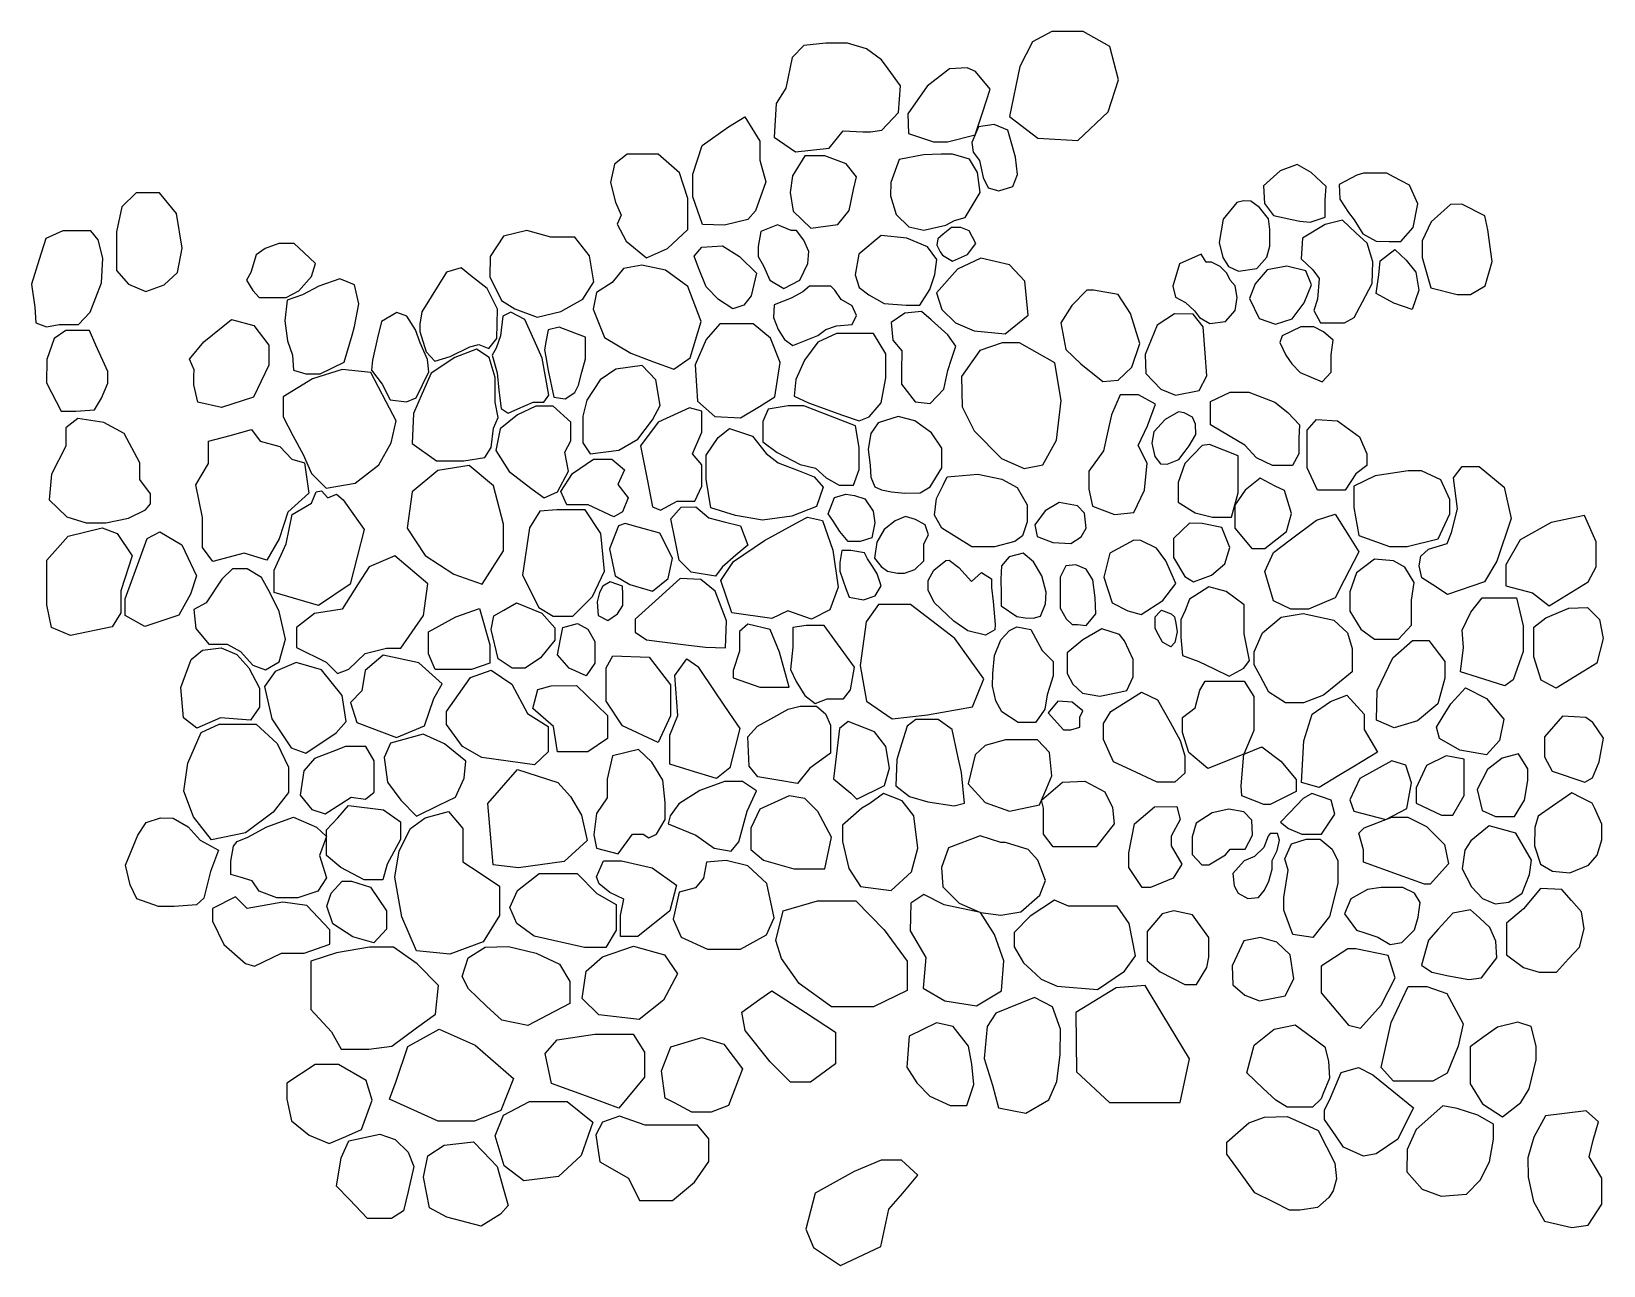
# Model space of a CAD drawing. Header units: millimetres. Extents: x -251401 to 377140, y -30451 to 275830.
# Drawn here: x 3242 to 6588, y -9578 to -6951 of the extents above; entities that cross this region are included whole.
import ezdxf

# ---------------------------------------------------------------- set-up
doc = ezdxf.new("R2010")
doc.units = ezdxf.units.MM

msp = doc.modelspace()

# ---------------------------------------------------------------- linework, layer by layer
at = {"layer": 'Defpoints'}
for points in [[(5345.965, -7025.626), (5323.763, -7132.125), (5383.708, -7178.719), (5469.186, -7183.156), (5533.571, -7122.141), (5555.773, -7054.469), (5536.901, -6983.469), (5480.287, -6951.298), (5413.681, -6951.298), (5372.607, -6973.485)], [(4886.181, -6981.516), (4861.226, -7007.078), (4847.501, -7071.918), (4826.914, -7104.338), (4823.17, -7176.036), (4868.089, -7207.209), (4939.834, -7199.728), (4969.779, -7162.944), (5011.579, -7164.814), (5027.799, -7164.814), (5052.13, -7161.697), (5087.691, -7123.665), (5092.058, -7066.93), (5065.231, -7030.769), (5051.111, -7011.735), (5019.689, -6988.374), (4979.137, -6976.528), (4932.971, -6976.528)], [(5196.102, -7031.172), (5148.368, -7067.782), (5107.295, -7126.578), (5108.405, -7168.735), (5161.689, -7186.485), (5191.662, -7186.485), (5250.703, -7171.02), (5266.038, -7124.36), (5282.473, -7074.352), (5251.607, -7036.719), (5233.845, -7028.954)], [(4670.718, -7362.238), (4649.511, -7303.645), (4649.511, -7255.026), (4669.47, -7193.939), (4725.606, -7154.046), (4760.535, -7132.853), (4792.207, -7185.052), (4792.207, -7225.106), (4804.82, -7271.232), (4782.989, -7332.941), (4766.772, -7351.641), (4716.874, -7363.484)], [(5291.14, -7149.716), (5257.736, -7154.548), (5243.671, -7187.492), (5246.308, -7208.576), (5259.934, -7226.146), (5267.871, -7262.274), (5277.98, -7284.237), (5301.276, -7290.826), (5330.725, -7281.601), (5340.394, -7256.125), (5336.438, -7219.228), (5325.45, -7181.013), (5319.812, -7161.405)], [(4508.211, -7397.849), (4551.176, -7433.383), (4595.623, -7413.148), (4639.082, -7372.678), (4639.082, -7307.038), (4621.303, -7252.256), (4575.869, -7212.774), (4510.186, -7212.774), (4483.024, -7233.502), (4474.629, -7272.491), (4485, -7314.441), (4497.346, -7342.079), (4488.457, -7361.327)], [(4975.936, -7233.109), (4930.775, -7216.295), (4888.27, -7216.295), (4861.705, -7258.772), (4857.278, -7294.169), (4863.476, -7333.991), (4900.668, -7370.273), (4958.225, -7362.309), (4982.134, -7332.221), (4991.875, -7287.975), (4997.799, -7261.066)], [(5140.515, -7214.225), (5089.103, -7223.623), (5070.921, -7273.122), (5070.294, -7301.317), (5082.833, -7340.791), (5109.793, -7367.106), (5141.142, -7373.998), (5188.164, -7363.973), (5206.974, -7353.948), (5229.544, -7347.056), (5261.52, -7294.425), (5255.877, -7251.192), (5238.322, -7222.997), (5202.585, -7212.345), (5178.133, -7212.345)], [(5899.689, -7248.201), (5864.229, -7279.842), (5866.129, -7317.811), (5885.758, -7343.123), (5924.385, -7351.35), (5941.733, -7355.044), (5963.645, -7357.045), (5995.306, -7346.92), (5995.306, -7309.584), (5997.206, -7281.108), (5965.545, -7251.365), (5935.783, -7234.28)], [(6062.884, -7257.288), (6025.281, -7277.329), (6026.785, -7308.394), (6045.336, -7336.953), (6056.867, -7352.486), (6075.418, -7382.047), (6103.996, -7397.58), (6131.571, -7398.582), (6156.139, -7398.582), (6182.711, -7368.519), (6192.738, -7317.914), (6175.19, -7278.832), (6141.097, -7260.795), (6126.307, -7252.97), (6076.922, -7252.97)], [(3423.658, -7460.187), (3448.716, -7488.938), (3485.837, -7504.704), (3524.984, -7490.953), (3553.029, -7464.23), (3562.812, -7412.739), (3551.073, -7339.086), (3515.201, -7294.765), (3464.98, -7294.765), (3434.978, -7324.747), (3423.238, -7377.542), (3423.238, -7424.471)], [(5807.209, -7315.443), (5778.545, -7350.829), (5769.552, -7400.258), (5777.42, -7432.274), (5789.786, -7451.934), (5811.144, -7461.482), (5849.926, -7455.865), (5871.284, -7431.713), (5877.467, -7408.122), (5877.467, -7372.735), (5874.656, -7350.267), (5855.546, -7326.115), (5836.998, -7312.634), (5821.261, -7312.072)], [(6261.808, -7319.87), (6221.181, -7356.664), (6202.137, -7397.264), (6202.137, -7432.79), (6210.39, -7461.971), (6219.912, -7496.863), (6276.408, -7511.453), (6304.34, -7511.453), (6336.079, -7492.422), (6350.68, -7441.037), (6341.792, -7373.792), (6335.445, -7343.976), (6286.565, -7318.601)], [(5995.261, -7361.97), (5946.917, -7390.957), (5944.5, -7435.243), (5969.477, -7458.594), (5982.369, -7477.114), (5979.146, -7521.4), (5971.089, -7545.556), (5985.592, -7571.323), (6007.347, -7571.323), (6036.353, -7571.323), (6057.302, -7560.05), (6075.028, -7527.036), (6095.171, -7487.582), (6096.783, -7441.685), (6084.697, -7402.23), (6060.525, -7379.684), (6031.986, -7353.065)], [(3249.818, -7538.27), (3251.688, -7571.445), (3274.131, -7580.323), (3301.249, -7574.716), (3342.394, -7574.716), (3367.642, -7548.55), (3391.271, -7486.024), (3394.097, -7433.83), (3384.058, -7394.881), (3368.705, -7375.997), (3309.063, -7375.997), (3273.041, -7391.93), (3258.869, -7436.781), (3242.376, -7488.973)], [(4242.929, -7524.253), (4271.033, -7541.953), (4318.297, -7559.129), (4368.999, -7547.106), (4415.404, -7521.342), (4439.036, -7484.414), (4430.135, -7428.553), (4398.476, -7389.198), (4347.512, -7389.198), (4296.549, -7375.307), (4247.129, -7386.883), (4218.559, -7430.096), (4217.808, -7473.285)], [(4830.023, -7363.121), (4794.248, -7377.072), (4789.013, -7408.9), (4789.013, -7430.264), (4800.356, -7450.319), (4813.444, -7480.839), (4843.111, -7498.278), (4877.141, -7480.839), (4894.592, -7445.087), (4896.773, -7419.364), (4886.303, -7395.82), (4870.16, -7375.328), (4859.254, -7375.328)], [(5105.24, -7391.549), (5050.85, -7385.902), (5002.818, -7425.432), (4995.048, -7469.198), (5003.524, -7496.022), (5024.008, -7512.257), (5057.207, -7530.611), (5103.827, -7534.14), (5132.788, -7534.14), (5153.979, -7500.257), (5164.574, -7468.492), (5168.812, -7436.726), (5149.034, -7409.902), (5149.034, -7409.902)], [(5202.442, -7440.517), (5234.338, -7425.972), (5251.988, -7402.452), (5238.054, -7375.529), (5220.093, -7368.721), (5200.584, -7368.721), (5182.623, -7382.647), (5171.475, -7392.549), (5168.998, -7406.166), (5175.81, -7420.711), (5180.765, -7427.829)], [(3709.53, -7464.151), (3700.046, -7480.801), (3713.375, -7502.831), (3727.217, -7517.432), (3749.261, -7517.432), (3784.121, -7517.432), (3811.036, -7503.087), (3838.462, -7473.116), (3846.92, -7445.388), (3822.057, -7421.821), (3801.542, -7402.376), (3768.484, -7402.376), (3739.52, -7413.624), (3720.808, -7426.944)], [(4668.739, -7410.707), (4712.592, -7407.421), (4749.319, -7430.428), (4785.498, -7466.036), (4773.987, -7513.696), (4758.638, -7533.965), (4735.067, -7541.634), (4704.369, -7521.913), (4678.058, -7495.07), (4662.161, -7454.532), (4652.387, -7429.608)], [(5731.35, -7425.224), (5685.375, -7445.955), (5671.359, -7493.58), (5676.965, -7516.553), (5698.271, -7528.319), (5717.333, -7546.249), (5727.986, -7560.256), (5749.852, -7573.143), (5783.492, -7568.661), (5803.675, -7545.128), (5808.161, -7517.673), (5803.675, -7493.02), (5793.023, -7480.693), (5786.295, -7466.126), (5772.278, -7451.558), (5753.776, -7442.033), (5742.002, -7442.033)], [(6112.631, -7439.768), (6143.736, -7415.661), (6167.858, -7437.865), (6188.172, -7463.875), (6194.52, -7501.938), (6180.554, -7543.173), (6141.418, -7529.918), (6119.614, -7517.797), (6103.773, -7508.991), (6109.457, -7469.584)], [(4068.893, -7574.371), (4069.166, -7589.945), (4082.017, -7633.389), (4100.882, -7653.334), (4133.417, -7643.225), (4175.585, -7622.735), (4194.723, -7617.817), (4215.502, -7626.287), (4232.453, -7604.975), (4234.275, -7542.242), (4212.414, -7498.55), (4177.001, -7470.587), (4156.839, -7454.667), (4125.405, -7463.497), (4093.052, -7515.927), (4073.114, -7548.237)], [(4437.982, -7542.558), (4461.978, -7602.511), (4517.607, -7636.302), (4566.145, -7654.288), (4609.249, -7670.259), (4644.133, -7646.112), (4667.584, -7568.719), (4639.225, -7494.052), (4591.777, -7459.716), (4541.603, -7448.815), (4502.336, -7455.9), (4478.34, -7485.332), (4444.526, -7506.587)], [(5213.182, -7457.098), (5168.617, -7507.996), (5179.758, -7542.988), (5208.407, -7571.618), (5248.197, -7588.319), (5314.248, -7594.681), (5363.587, -7554.918), (5356.425, -7482.547), (5323.797, -7448.35), (5262.521, -7434.035)], [(5913.882, -7450.542), (5871.984, -7458.594), (5846.201, -7488.387), (5834.115, -7519.79), (5855.064, -7562.466), (5889.71, -7574.544), (5925.162, -7563.271), (5950.946, -7528.647), (5966.255, -7490.802), (5954.169, -7461.01)], [(3799.835, -7672.444), (3826.208, -7680.34), (3857.056, -7680.34), (3907.584, -7655.402), (3924.854, -7597.75), (3929.843, -7579.141), (3939.069, -7531.303), (3929.595, -7490.549), (3898.288, -7478.199), (3854.211, -7493.43), (3819.197, -7511.955), (3786.655, -7523.07), (3781.712, -7567.53), (3787.067, -7609.519), (3798.189, -7640.394)], [(4859.108, -7518.959), (4823.191, -7533.192), (4821.334, -7560.421), (4831.242, -7585.793), (4844.865, -7606.834), (4862.823, -7619.83), (4915.459, -7598.789), (4932.798, -7585.793), (4955.709, -7577.749), (4989.149, -7575.273), (4997.818, -7556.089), (4988.529, -7535.667), (4965.617, -7522.053), (4951.994, -7501.631), (4943.325, -7493.586), (4916.078, -7493.586), (4898.12, -7493.586), (4883.877, -7505.344)], [(5456.121, -7534.765), (5432.983, -7571.376), (5443.267, -7628.541), (5475.403, -7658.729), (5522.321, -7696.625), (5555.1, -7693.413), (5584.022, -7665.794), (5600.733, -7615.695), (5580.809, -7551.465), (5555.1, -7511), (5502.397, -7502.007), (5488.257, -7502.007)], [(4005.8, -7735.684), (4040.784, -7739.597), (4061.016, -7731.335), (4087.993, -7675.461), (4084.862, -7649.211), (4069.488, -7613.913), (4059.976, -7586.61), (4041.256, -7556.99), (4019.806, -7549.195), (3987.046, -7568.682), (3978.856, -7603.759), (3967.841, -7650.936), (3966.265, -7672.434), (3988.466, -7702.29)], [(4241.812, -7753.963), (4257.137, -7764.071), (4277.673, -7754.882), (4310.082, -7740.38), (4332.536, -7740.38), (4343.57, -7725.784), (4328.886, -7646.787), (4311.811, -7608.255), (4292.222, -7564.05), (4262.788, -7548.806), (4245.162, -7557.613), (4240.258, -7598.98), (4231.281, -7625.352), (4222.847, -7640.576), (4233.185, -7678.19), (4236.722, -7714.894)], [(5100.975, -7550.941), (5071.53, -7570.823), (5075.509, -7608.201), (5094.608, -7631.264), (5093.812, -7673.414), (5093.812, -7702.044), (5123.257, -7739.422), (5155.089, -7743.399), (5183.737, -7712.383), (5192.491, -7672.619), (5200.449, -7648.761), (5209.6, -7621.325), (5192.491, -7597.067), (5156.68, -7565.256), (5136.328, -7547.178)], [(5674.663, -7552.404), (5638.152, -7576.349), (5612.48, -7639.061), (5613.621, -7679.54), (5645.568, -7712.606), (5676.945, -7725.149), (5727.148, -7715.457), (5743.692, -7684.1), (5740.269, -7636.211), (5735.705, -7579.77), (5714.597, -7552.974)], [(3274.416, -7699.182), (3305.275, -7759.676), (3336.729, -7759.676), (3376.406, -7756.699), (3391.421, -7731.691), (3404.767, -7700.014), (3404.767, -7675.423), (3379.559, -7618.944), (3365.695, -7587.881), (3315.813, -7587.881), (3290.503, -7604.891), (3275.035, -7649.39)], [(3588.39, -7671.459), (3578.456, -7649.122), (3609.086, -7611.893), (3667.863, -7564.737), (3715.877, -7577.147), (3747.335, -7619.339), (3747.335, -7661.531), (3715.049, -7729.37), (3647.167, -7751.707), (3596.669, -7740.125), (3587.901, -7703.453), (3587.901, -7684.266)], [(4354.181, -7729.548), (4378.063, -7733.073), (4398.687, -7719.513), (4406.286, -7704.055), (4413.885, -7676.663), (4421.718, -7648.428), (4421.718, -7602.035), (4398.695, -7593.356), (4365.65, -7580.9), (4342.248, -7586.305), (4337.906, -7608.543), (4333.944, -7628.839), (4336.781, -7644.056), (4342.143, -7672.81)], [(4657.273, -7705.913), (4660.062, -7738.243), (4696.874, -7771.13), (4751.536, -7773.917), (4791.695, -7749.391), (4824.521, -7729.343), (4835.759, -7655.747), (4815.121, -7603.908), (4778.309, -7573.808), (4706.914, -7573.808), (4677.91, -7606.695), (4655.042, -7660.763)], [(5989.032, -7697.197), (6008.141, -7676.831), (6008.141, -7639.945), (6012.596, -7608.147), (5991.596, -7590.976), (5971.181, -7580.099), (5943.452, -7580.099), (5903.649, -7598.871), (5898.729, -7613.173), (5911.699, -7639.99), (5924.669, -7658.761), (5942.111, -7677.533)], [(4865.601, -7727.609), (4895.801, -7741.957), (4968.083, -7767.684), (5003.561, -7780.312), (5025.018, -7771.642), (5050.762, -7741.462), (5060.168, -7688.523), (5060.168, -7637.563), (5034.424, -7594.518), (4955.211, -7594.518), (4916.1, -7612.33), (4887.385, -7650.921), (4869.067, -7691.986)], [(5260.23, -7630.216), (5221.436, -7685.387), (5222.928, -7750.25), (5248.293, -7801.693), (5306.484, -7860.592), (5354.977, -7881.467), (5394.517, -7874.012), (5423.612, -7821.077), (5433.311, -7736.83), (5419.882, -7656.31), (5345.278, -7613.814), (5307.976, -7613.814)], [(4052.831, -7828.049), (4104.411, -7865.321), (4162.179, -7865.321), (4206.996, -7857.813), (4220.714, -7836.662), (4225.809, -7795.535), (4235.215, -7772.818), (4229.336, -7740.308), (4229.336, -7687.698), (4216.393, -7645.397), (4189.35, -7627.771), (4143.101, -7645.005), (4093.326, -7678.689), (4074.121, -7722.166), (4055.478, -7764.37)], [(3798.789, -7811.399), (3820.815, -7851.579), (3838.646, -7892.458), (3869.412, -7923.553), (3930.945, -7913.072), (3981.289, -7873.494), (4008.124, -7827.121), (4018.747, -7780.189), (3997.502, -7739.962), (3964.293, -7677.082), (3903.577, -7670.682), (3840.402, -7690.795), (3777.786, -7729.346), (3777.786, -7771.25)], [(4431.22, -7850.565), (4492.031, -7842.786), (4532.41, -7819.45), (4564.031, -7778.125), (4580.572, -7747.496), (4570.842, -7693.045), (4542.139, -7662.416), (4486.193, -7670.195), (4452.626, -7692.559), (4423.923, -7736.314), (4415.653, -7770.346), (4415.653, -7827.228)], [(5523.798, -7843.697), (5492.297, -7887.286), (5492.297, -7925.225), (5500.374, -7961.549), (5547.223, -7979.308), (5588.417, -7975.272), (5611.033, -7927.647), (5616.687, -7870.335), (5597.302, -7832.397), (5617.495, -7790.422), (5634.457, -7744.411), (5598.11, -7725.038), (5559.339, -7725.038), (5540.761, -7767.013), (5532.684, -7801.723)], [(5793.455, -7719.334), (5833.287, -7718.765), (5888.483, -7740.374), (5915.796, -7762.552), (5940.834, -7788.711), (5939.696, -7817.713), (5939.696, -7850.126), (5926.039, -7875.147), (5883.362, -7875.147), (5849.22, -7858.656), (5824.182, -7831.929), (5793.455, -7813.732), (5751.215, -7788.717), (5751.215, -7761.415), (5751.215, -7739.237)], [(4333.628, -7944.082), (4361.975, -7931.435), (4385.259, -7886.92), (4377.667, -7846.957), (4390.321, -7822.676), (4390.321, -7783.219), (4352.863, -7748.82), (4315.405, -7748.82), (4276.935, -7767.537), (4239.477, -7797.383), (4230.872, -7843.416), (4259.218, -7887.931), (4307.813, -7925.365)], [(4581.218, -7970.328), (4616.599, -7950.845), (4654.145, -7950.845), (4668.644, -7919.217), (4668.644, -7873.576), (4649.362, -7850.249), (4669.134, -7804.42), (4669.134, -7759.794), (4642.747, -7752.188), (4575.764, -7783.122), (4538.72, -7833.326), (4552.421, -7904.322), (4563.818, -7963.379)], [(4810.113, -7754.926), (4798.631, -7781.847), (4798.631, -7824.657), (4829.103, -7847.165), (4878.123, -7872.763), (4910.804, -7881.148), (4933.327, -7901.45), (4961.149, -7917.338), (4991.621, -7917.338), (5003.545, -7883.796), (5003.545, -7836.573), (4996.038, -7790.674), (4942.601, -7769.931), (4885.905, -7747.923), (4852.509, -7747.923)], [(5683.366, -7760.59), (5655.041, -7777.335), (5631.104, -7803.25), (5626.317, -7827.57), (5632.7, -7855.876), (5644.668, -7871.425), (5659.429, -7872.222), (5683.765, -7862.654), (5695.334, -7847.504), (5706.106, -7833.55), (5720.069, -7809.23), (5719.67, -7787.302), (5713.287, -7772.152), (5695.334, -7762.983)], [(3280.415, -7948.076), (3317.662, -7984.454), (3359.142, -7997.143), (3400.622, -7997.143), (3448.875, -7986.992), (3485.275, -7969.226), (3495.905, -7956.657), (3495.905, -7935.253), (3473.297, -7904.931), (3473.297, -7869.259), (3439.556, -7807.375), (3396.765, -7783.321), (3341.272, -7775.303), (3315.865, -7794.68), (3315.865, -7834.102), (3285.109, -7893.569)], [(5044.21, -7784.679), (5028.892, -7807.378), (5022.553, -7840.106), (5027.307, -7875.474), (5028.363, -7899.756), (5037.343, -7920.344), (5051.077, -7927.206), (5072.206, -7931.429), (5101.258, -7934.069), (5133.48, -7933.541), (5155.137, -7920.872), (5179.435, -7880.225), (5179.963, -7838.522), (5157.778, -7805.266), (5122.387, -7779.928), (5086.996, -7770.954)], [(6021.843, -7780.1), (6068.673, -7813.94), (6083.803, -7850.66), (6083.803, -7875.14), (6060.748, -7893.14), (6037.693, -7927.7), (5994.465, -7927.7), (5979.335, -7927.7), (5957.001, -7880.18), (5957.001, -7840.58), (5957.001, -7800.26), (5977.174, -7777.22)], [(3796.212, -7861.565), (3823.142, -7869.539), (3832.618, -7933.831), (3787.734, -7974.698), (3769.78, -8031.016), (3743.349, -8076.867), (3694.974, -8061.417), (3628.147, -8079.359), (3606.204, -8049.456), (3606.204, -7986.161), (3592.195, -7916.322), (3619.125, -7870.969), (3619.125, -7823.622), (3665.006, -7811.163), (3710.675, -7798.761), (3729.34, -7823.622), (3771.231, -7834.587)], [(4728.041, -7796.531), (4776.579, -7812.438), (4805.736, -7849.574), (4831.462, -7869.57), (4876.055, -7886.71), (4908.197, -7899.065), (4926.936, -7920.99), (4913.215, -7962.697), (4860.619, -7982.693), (4798.304, -7991.263), (4740.562, -7981.55), (4687.966, -7965.553), (4678.247, -7904.421), (4678.247, -7853.002), (4703.402, -7815.295)], [(4481.814, -7984.561), (4427.01, -7959.205), (4381.847, -7959.205), (4369.161, -7930.807), (4393.518, -7892.266), (4438.681, -7861.332), (4477.754, -7861.332), (4504.649, -7884.659), (4490.356, -7915.672), (4512.467, -7943.828), (4500.342, -7973.408)], [(5733.674, -7832.324), (5696.747, -7870.674), (5682.266, -7911.194), (5682.266, -7953.162), (5718.469, -7975.593), (5755.395, -7984.999), (5795.942, -7984.999), (5810.423, -7933.625), (5810.423, -7883.698), (5810.423, -7854.755), (5749.603, -7830.154)], [(4201.825, -8127.985), (4247.216, -8056.429), (4247.216, -8000.206), (4225.48, -7918.428), (4173.695, -7874.983), (4107.207, -7885.844), (4052.866, -7931.205), (4041.998, -8008.512), (4080.356, -8066.651), (4141.091, -8106.263)], [(5256.304, -7893.597), (5307.54, -7904.139), (5339.94, -7922.21), (5361.037, -7959.107), (5361.037, -7995.25), (5351.242, -8024.617), (5334.665, -8036.664), (5291.717, -8047.959), (5243.495, -8047.959), (5211.849, -8028.382), (5179.579, -8008.418), (5164.379, -7980.943), (5168.147, -7945.553), (5183.216, -7915.433), (5191.204, -7899.468)], [(6101.838, -7896.868), (6056.448, -7919.188), (6056.448, -7964.548), (6067.256, -8024.307), (6132.098, -8047.347), (6169.562, -8047.347), (6235.844, -8031.507), (6260.341, -7978.227), (6260.341, -7947.267), (6241.608, -7905.508), (6200.542, -7886.788), (6171.723, -7886.788)], [(6195.467, -8088.564), (6199, -8067.988), (6215.328, -8053.089), (6255.084, -8041.383), (6263.958, -8017.616), (6276.844, -7967.221), (6268.329, -7901.42), (6287.061, -7877.595), (6322.821, -7877.595), (6376.178, -7921.274), (6390.936, -7987.643), (6360.852, -8078.97), (6334.741, -8122.649), (6255.842, -8149.877), (6224.623, -8129.456), (6200.925, -8113.955)], [(5856.762, -7901.788), (5824.904, -7927.837), (5803.183, -7959.312), (5803.183, -8008.878), (5839.385, -8051.569), (5866.899, -8051.569), (5913.238, -8015.39), (5924.099, -7977.04), (5908.894, -7928.56), (5889.344, -7919.154)], [(3859.911, -7929.289), (3872.942, -7943.814), (3891.387, -7936.041), (3905.498, -7948.41), (3950.679, -8011.011), (3920.929, -8128.04), (3853.198, -8172.954), (3758.881, -8145.753), (3758.881, -8097.676), (3784.201, -8042.008), (3796.861, -7979.382), (3838.006, -7955.344), (3848.238, -7931.218)], [(4951.349, -7942.993), (4975.587, -7936.148), (4994.029, -7938.781), (5015.633, -7946.153), (5033.548, -7972.481), (5037.236, -7997.23), (5030.913, -8028.824), (5005.621, -8037.25), (4980.329, -8037.25), (4962.415, -8015.66), (4947.661, -7992.491), (4937.65, -7977.747)], [(5429.004, -7953.704), (5399.408, -7971.289), (5377.812, -8001.665), (5382.211, -8026.045), (5416.206, -8039.234), (5454.199, -8040.833), (5476.196, -8026.844), (5486.994, -8008.859), (5483.395, -7976.885), (5468.597, -7961.297)], [(4324.361, -7972.346), (4301.905, -8008.13), (4287.339, -8108.205), (4321.933, -8177.348), (4352.279, -8195.543), (4394.156, -8195.543), (4436.032, -8154.3), (4461.522, -8099.714), (4454.239, -8019.654), (4420.859, -7969.313), (4360.169, -7969.313)], [(4624.753, -7963.75), (4656.356, -7962.867), (4683.953, -7986.506), (4716.567, -7994.744), (4751.543, -8003.578), (4766.743, -8044.529), (4741.655, -8066.019), (4711.873, -8091.53), (4697.93, -8110.432), (4645.962, -8102.194), (4620.516, -8076.406), (4611.914, -8034.142), (4602.653, -7988.637)], [(4709.711, -8119.816), (4736.684, -8079.383), (4802.189, -8035.1), (4877.771, -7993.914), (4894.138, -7984.996), (4925.825, -7992.488), (4947.712, -8055.251), (4959.131, -8134.181), (4941.051, -8182.205), (4902.512, -8202.175), (4852.078, -8184.582), (4817.821, -8200.748), (4733.131, -8188.386)], [(5080.485, -7992.891), (5056.645, -8011.699), (5041.171, -8038.031), (5036.152, -8072.303), (5050.372, -8089.858), (5063.755, -8099.889), (5085.503, -8104.486), (5100.56, -8104.486), (5122.308, -8096.545), (5141.546, -8078.155), (5141.128, -8051.405), (5141.128, -8042.21), (5151.166, -8022.566), (5144.056, -8001.668), (5123.562, -7989.965), (5102.651, -7983.696)], [(5885.8, -8163.319), (5867.275, -8100.837), (5885.8, -8060.339), (5921.217, -8033.703), (5977.262, -7991.553), (6016.42, -7978.407), (6045.714, -8024.758), (6067.155, -8058.684), (6035.949, -8119.087), (6016.388, -8156.952), (5960.275, -8180.888), (5922.03, -8180.888)], [(6476.57, -7996.621), (6410.615, -8033.159), (6379.788, -8086.892), (6379.788, -8131.311), (6436.424, -8146.356), (6472.269, -8173.581), (6554.712, -8122.714), (6571.918, -8090.474), (6571.918, -8037.458), (6547.543, -7981.576)], [(3424.608, -8020.044), (3456.857, -8067.537), (3432.319, -8141.883), (3432.319, -8188.969), (3413.831, -8218.77), (3325.562, -8237.246), (3285.007, -8219.962), (3275.464, -8171.684), (3275.464, -8076.917), (3320.791, -8025.659), (3392.956, -8007.778)], [(3515.412, -8016.652), (3562.087, -8043.79), (3593.486, -8109.941), (3580.757, -8148.953), (3556.146, -8193.901), (3484.013, -8217.647), (3441.581, -8194.749), (3441.581, -8159.13), (3474.678, -8069.233), (3488.976, -8030.397)], [(4491.667, -8003.793), (4472.715, -8052.863), (4484.776, -8109.681), (4515.787, -8128.62), (4564.028, -8142.394), (4597.624, -8115.707), (4606.806, -8072.404), (4579.575, -8019.255), (4533.625, -8006.499), (4505.756, -7998.763)], [(5706.538, -7998.164), (5672.714, -8030.247), (5672.714, -8070.923), (5696.792, -8111.6), (5715.137, -8123.058), (5753.547, -8108.735), (5782.211, -8084.673), (5792.53, -8049.726), (5775.331, -8007.33), (5733.482, -7998.737)], [(4966.678, -8056.304), (4962.615, -8081.406), (4962.615, -8099.863), (4975.174, -8137.148), (4982.562, -8155.236), (5012.852, -8160.773), (5037.97, -8152.652), (5050.53, -8131.61), (5042.034, -8105.77), (5032.799, -8091.004), (5021.842, -8073.483), (5015.438, -8061.103), (4986.256, -8055.935)], [(5322.993, -8069.256), (5306.289, -8088.931), (5305.096, -8116.952), (5305.692, -8148.55), (5306.166, -8173.649), (5339.101, -8196.842), (5356.999, -8199.226), (5373.703, -8200.419), (5389.811, -8195.649), (5400.549, -8169.417), (5401.743, -8144.973), (5392.794, -8109.797), (5374.896, -8079.987), (5352.823, -8061.506)], [(5588.223, -8034.33), (5537.199, -8061.439), (5524.282, -8113.075), (5542.366, -8167.293), (5575.306, -8184.72), (5603.724, -8192.466), (5650.227, -8162.13), (5677.353, -8126.63), (5656.04, -8078.221), (5636.664, -8051.112), (5603.078, -8034.976)], [(3592.282, -8222.37), (3619.947, -8255.333), (3658.784, -8255.333), (3687.143, -8270.865), (3713.69, -8300.01), (3740.236, -8309.724), (3769.773, -8293.284), (3783.233, -8245.083), (3769.399, -8186.047), (3749.947, -8145.621), (3731.626, -8113.487), (3701.341, -8095.178), (3669.934, -8095.178), (3647.875, -8116.85), (3614.224, -8167.666), (3587.678, -8181.865)], [(3844.903, -8190.361), (3806.283, -8219.923), (3806.283, -8262.623), (3869.553, -8293.828), (3893.383, -8317.641), (3918.034, -8308.609), (3952.545, -8274.941), (3997.738, -8264.266), (4028.141, -8264.266), (4076.622, -8194.467), (4085.66, -8127.131), (4015.816, -8067.186), (3960.762, -8091), (3937.754, -8127.131), (3903.681, -8180.641)], [(5215.609, -8091.911), (5242.455, -8122.317), (5264.186, -8103.13), (5285.409, -8116.355), (5285.409, -8134.837), (5288.988, -8164.647), (5293.164, -8213.535), (5292.568, -8224.863), (5272.284, -8236.191), (5234.699, -8227.248), (5205.467, -8206.381), (5177.427, -8180.148), (5163.186, -8166.825), (5150.581, -8140.799), (5150.581, -8119.933), (5162.513, -8097.873), (5188.166, -8077.603), (5195.325, -8076.41)], [(5443.561, -8088.962), (5431.629, -8112.81), (5431.629, -8143.216), (5431.629, -8178.987), (5444.157, -8201.643), (5457.282, -8213.567), (5468.617, -8213.567), (5487.112, -8215.951), (5494.867, -8206.412), (5507.237, -8191.197), (5506.202, -8156.928), (5500.833, -8118.772), (5487.112, -8096.116), (5465.038, -8086.577)], [(6100.622, -8074.22), (6061.831, -8103.864), (6047.57, -8143.769), (6047.57, -8185.384), (6070.958, -8223.579), (6100.622, -8244.672), (6151.391, -8244.672), (6178.773, -8215.028), (6178.773, -8161.441), (6184.477, -8123.816), (6165.082, -8091.322), (6140.553, -8078.21)], [(4446.283, -8165.62), (4448.162, -8194.726), (4468.831, -8205.053), (4489.632, -8190.91), (4501.046, -8173.311), (4501.046, -8149.521), (4500.393, -8132.248), (4473.653, -8122.797), (4457.999, -8131.922), (4451.477, -8145.61)], [(4622.827, -8115.806), (4577.284, -8157.026), (4527.152, -8202.398), (4527.152, -8230.019), (4551.505, -8246.335), (4634.857, -8256.64), (4677.051, -8261.856), (4719.069, -8263.51), (4721.342, -8205.725), (4697.187, -8142.781), (4666.992, -8118.037)], [(5697.653, -8183.621), (5687.941, -8203.68), (5687.941, -8240.562), (5691.826, -8279.386), (5726.789, -8292.327), (5759.163, -8307.856), (5791.098, -8323.174), (5822.616, -8306.562), (5834.271, -8290.385), (5823.263, -8233.445), (5823.263, -8208.856), (5823.263, -8171.974), (5785.062, -8143.504), (5747.509, -8133.151), (5717.725, -8152.563), (5706.606, -8159.809)], [(6290.053, -8262.509), (6287.186, -8225.971), (6305.108, -8187.284), (6329.483, -8156.477), (6356.725, -8156.477), (6402.607, -8156.477), (6416.945, -8216.658), (6416.945, -8271.107), (6395.438, -8331.287), (6377.515, -8344.183), (6319.446, -8325.556), (6283.686, -8314.084)], [(4195.835, -8179.659), (4217.478, -8256.658), (4217.478, -8295.59), (4178.521, -8309.433), (4101.471, -8309.433), (4087.62, -8275.692), (4087.62, -8228.973), (4145.623, -8196.962)], [(4247.778, -8183.12), (4274.615, -8167.547), (4328.29, -8189.176), (4355.993, -8220.321), (4355.993, -8247.141), (4325.693, -8284.343), (4292.796, -8306.837), (4265.093, -8306.837), (4235.658, -8286.939), (4220.312, -8224.03), (4226.298, -8195.401)], [(5019.294, -8377.062), (5073.666, -8414.617), (5148.827, -8405.828), (5244.776, -8389.048), (5268.764, -8329.118), (5207.196, -8243.618), (5158.422, -8206.062), (5113.239, -8171.272), (5044.881, -8171.272), (5018.495, -8207.661), (5005.702, -8301.151)], [(5667.428, -8191.182), (5674.784, -8196.935), (5677.342, -8210.996), (5680.652, -8229.192), (5675.743, -8251.584), (5667.109, -8260.852), (5649.52, -8251.264), (5640.885, -8235.285), (5633.848, -8222.261), (5633.848, -8197.574), (5643.764, -8186.708), (5647.389, -8182.735)], [(5861.864, -8231.614), (5901.831, -8198.251), (5948.777, -8190.312), (6013.781, -8204.026), (6042.671, -8231.453), (6052.782, -8264.656), (6052.782, -8314.459), (6018.114, -8342.608), (5992.094, -8363.736), (5949.5, -8380.141), (5911.22, -8380.141), (5875.83, -8357.766), (5857.051, -8323.12), (5844.223, -8299.453), (5844.223, -8271.873)], [(6454.728, -8331.942), (6439.077, -8282.268), (6439.077, -8251.991), (6439.077, -8218.898), (6465.146, -8199.183), (6513.76, -8178.764), (6553.92, -8177.356), (6579.285, -8202.704), (6587.035, -8243.542), (6573.648, -8295.645), (6546.17, -8312.544), (6487.162, -8348.833)], [(4404.321, -8211.296), (4426.332, -8223.342), (4441.006, -8250.053), (4441.006, -8295.618), (4422.664, -8322.852), (4386.502, -8306.616), (4361.871, -8277.811), (4368.16, -8244.815), (4372.963, -8219.617)], [(4735.502, -8327.352), (4792.168, -8346.726), (4854.799, -8346.726), (4833.922, -8272.214), (4814.492, -8223.898), (4766.619, -8212.858), (4748.942, -8228.315), (4748.942, -8270.269), (4735.685, -8311.487)], [(4869.72, -8335.188), (4888.025, -8364.588), (4910.252, -8381.574), (4935.748, -8371.774), (4970.396, -8371.774), (4985.432, -8352.828), (4993.931, -8304.482), (4929.21, -8215.631), (4891.293, -8215.631), (4862.529, -8220.204), (4862.529, -8262.017), (4857.643, -8309.584)], [(5369.184, -8223.891), (5393.381, -8268.894), (5416.233, -8292.403), (5416.233, -8322.628), (5408.839, -8347.481), (5403.462, -8362.93), (5398.758, -8393.827), (5389.348, -8407.261), (5378.737, -8422.408), (5342.299, -8422.408), (5307.349, -8399.201), (5294.579, -8376.363), (5287.186, -8344.794), (5287.858, -8317.927), (5291.89, -8279.641), (5305.333, -8246.056), (5323.48, -8226.578), (5338.939, -8218.517)], [(5479.412, -8246.056), (5446.478, -8273.596), (5446.478, -8317.927), (5458.577, -8340.764), (5478.74, -8359.571), (5515.707, -8366.288), (5550.657, -8358.899), (5573.148, -8354.145), (5586.952, -8324.644), (5586.952, -8288.373), (5568.132, -8248.072), (5558.05, -8234.638), (5520.412, -8222.548)], [(6105.811, -8354.073), (6139.311, -8284.57), (6181.102, -8247.625), (6215.66, -8247.625), (6250.218, -8292.601), (6250.218, -8327.94), (6234.948, -8382.555), (6191.549, -8418.697), (6142.525, -8433.154), (6104.752, -8417.09)], [(3606.308, -8268.213), (3646.149, -8263.489), (3679.237, -8277.66), (3704.897, -8306.003), (3727.451, -8348.875), (3727.451, -8389.187), (3708.469, -8417.168), (3644.402, -8411.951), (3594.572, -8434.242), (3566.098, -8412.426), (3559.929, -8347.926), (3582.233, -8288.169)], [(3795.219, -8476.26), (3826.352, -8487.574), (3890.882, -8444.016), (3911.826, -8419.691), (3903.335, -8364.82), (3859.749, -8309.949), (3805.974, -8294.109), (3760.69, -8313.908), (3738.048, -8345.587), (3753.897, -8414.6)], [(4018.929, -8453.745), (4078.876, -8428.89), (4098.645, -8370.895), (4116.502, -8339.666), (4066.759, -8295.054), (3990.869, -8278.484), (3952.606, -8311.625), (3945.591, -8354.962), (3921.357, -8379.817), (3934.75, -8421.879)], [(4479.746, -8280.02), (4556.802, -8283.274), (4602.384, -8341.841), (4602.384, -8408.001), (4576.337, -8464.399), (4500.236, -8429.253), (4465.638, -8376.548), (4465.638, -8306.05)], [(4636.965, -8286.285), (4660.135, -8303.125), (4698.051, -8358.909), (4728.118, -8403.145), (4749.943, -8435.256), (4728.594, -8518.893), (4700.158, -8540.996), (4644.337, -8524.156), (4601.066, -8511.102), (4601.155, -8449.426), (4618.007, -8407.325), (4611.726, -8321.895)], [(4159.334, -8473.574), (4125.27, -8426.355), (4125.27, -8398.902), (4176.915, -8326.426), (4220.869, -8311.052), (4264.822, -8340.701), (4297.787, -8403.294), (4341.74, -8430.747), (4341.74, -8484.555), (4313.17, -8512.008), (4201.09, -8496.634)], [(4401.95, -8343.218), (4468.273, -8407.549), (4468.273, -8456.284), (4426.334, -8484.55), (4361.962, -8484.55), (4353.068, -8430.352), (4309.199, -8391.991), (4320.167, -8351.576), (4348.27, -8344.041)], [(5539.285, -8398.659), (5604.48, -8357.686), (5638.758, -8373.806), (5665.643, -8421.496), (5687.151, -8460.454), (5696.561, -8493.366), (5696.561, -8529.637), (5675.725, -8549.116), (5638.086, -8549.116), (5582.972, -8523.592), (5545.065, -8506.037), (5523.826, -8458.439), (5523.826, -8424.183)], [(5740.059, -8334.288), (5822.766, -8334.288), (5843.443, -8366.759), (5843.443, -8439.08), (5822.082, -8489.676), (5745.489, -8520.293), (5705.369, -8486.031), (5691.509, -8443.75), (5691.509, -8411.675), (5718.499, -8391.263), (5728.711, -8353.356)], [(6293.821, -8348.492), (6338.383, -8370.758), (6375.783, -8415.291), (6366.234, -8460.619), (6338.383, -8490.837), (6282.183, -8481.148), (6238.951, -8456.404), (6232.269, -8432.052), (6246.418, -8408.879), (6262.566, -8382.431)], [(4769.689, -8515.085), (4766.491, -8452.302), (4787.744, -8429.597), (4815.594, -8414.217), (4852.796, -8393.671), (4878.521, -8387.283), (4913.271, -8387.283), (4932.093, -8403.561), (4942.907, -8427.905), (4942.907, -8487.486), (4924.384, -8500.79), (4898.646, -8519.278), (4872.868, -8551.695), (4830.613, -8544.753), (4788.367, -8537.813)], [(5426.315, -8377.035), (5406.151, -8401.216), (5438.413, -8437.487), (5453.872, -8437.487), (5473.363, -8432.113), (5473.363, -8410.619), (5479.412, -8397.186), (5457.232, -8379.05)], [(5944.71, -8549.786), (5950.336, -8461.439), (5968.017, -8404.415), (6006.594, -8377.108), (6041.152, -8364.258), (6078.121, -8404.415), (6078.121, -8437.344), (6107.053, -8485.534), (6057.786, -8515.113), (6024.823, -8534.904), (5982.408, -8560.369)], [(3603.709, -8443.757), (3641.597, -8425.367), (3720.619, -8425.367), (3765.096, -8466.551), (3789.44, -8517.489), (3789.44, -8571.469), (3756.727, -8613.284), (3698.148, -8656.619), (3625.875, -8671.825), (3587.076, -8623.167), (3566.535, -8568.427), (3574.903, -8508.366)], [(4998.648, -8585.351), (5057.345, -8556.456), (5068.044, -8519.392), (5060.198, -8473.061), (5036.661, -8441.698), (4980.314, -8420.315), (4961.929, -8435.255), (4953.407, -8506.387), (4949.164, -8541.806), (4985.989, -8572.511)], [(5081.762, -8557.13), (5110.856, -8579.549), (5150.116, -8591.109), (5206.202, -8599.517), (5227.935, -8593.562), (5221.275, -8528.755), (5213.914, -8494.074), (5201.824, -8437.116), (5172.2, -8415.955), (5124.176, -8415.955), (5105.598, -8429.617), (5093.68, -8468.151), (5083.582, -8500.801)], [(6500.659, -8408.71), (6461.79, -8452.567), (6461.79, -8495.17), (6478.09, -8525.87), (6547.679, -8549.051), (6563.979, -8539.653), (6578.399, -8505.821), (6587.803, -8455.699), (6565.233, -8421.867), (6550.187, -8411.216)], [(4061.566, -8621.678), (4109.204, -8597.874), (4144.949, -8581.23), (4163.013, -8540.485), (4166.676, -8504.637), (4121.622, -8467.754), (4076.088, -8447.158), (4006.589, -8465.838), (3993.169, -8496.494), (3999.879, -8549.183), (4028.637, -8587.502)], [(5271.774, -8471.23), (5250.255, -8490.653), (5235.678, -8552.393), (5271.774, -8592.627), (5323.835, -8610.663), (5387.697, -8597.483), (5402.969, -8561.411), (5413.939, -8535.498), (5408.522, -8485.797), (5383.532, -8458.743), (5341.883, -8458.743), (5314.812, -8458.743)], [(3844.796, -8498.616), (3822.159, -8524.719), (3814.033, -8576.924), (3838.992, -8607.087), (3867.433, -8616.368), (3901.099, -8594.906), (3922.902, -8581.006), (3953.338, -8585.045), (3971.912, -8570.543), (3971.912, -8538.06), (3971.912, -8503.836), (3953.918, -8473.093), (3910.966, -8473.093), (3883.686, -8483.534)], [(4445.057, -8689.407), (4490.952, -8701.692), (4521.275, -8659.922), (4544.222, -8659.922), (4556.372, -8667.516), (4572.564, -8659.83), (4590.779, -8628.682), (4590.779, -8592.68), (4585.916, -8544.864), (4562.438, -8506.839), (4534.104, -8479.332), (4479.053, -8493.086), (4467.314, -8542.842), (4467.314, -8582.485), (4445.052, -8615.655), (4439.384, -8660.961)], [(5816.808, -8557.184), (5822.082, -8489.676), (5860.756, -8474.217), (5901.194, -8504.175), (5933.341, -8543.53), (5933.341, -8569.231), (5878.691, -8596.538), (5865.028, -8596.538), (5818.415, -8578.066)], [(6252.969, -8492.986), (6210.756, -8513.764), (6188.704, -8560.987), (6188.704, -8593.728), (6242.888, -8619.543), (6266.83, -8619.543), (6291.402, -8577.357), (6291.402, -8529.505), (6291.402, -8499.912)], [(6372.108, -8497.995), (6340.606, -8521.921), (6319.184, -8564.736), (6329.265, -8609.441), (6357.617, -8622.033), (6397.94, -8622.033), (6419.361, -8587.403), (6426.922, -8545.847), (6426.922, -8520.662), (6406.76, -8489.18)], [(4224.981, -8725.399), (4213.839, -8594.26), (4276.975, -8522.505), (4362.395, -8549.722), (4389.63, -8579.414), (4412.832, -8619.519), (4425.013, -8673.425), (4376.291, -8717.768), (4278.848, -8731.679)], [(6137.04, -8503.69), (6068.995, -8541.468), (6047.574, -8586.802), (6056.394, -8610.728), (6124.492, -8628.363), (6169.173, -8605.061), (6179.253, -8550.283), (6167.282, -8513.134)], [(4597.404, -8637.997), (4656.298, -8662.232), (4694.984, -8689.352), (4731.36, -8695.699), (4747.528, -8676.081), (4765.427, -8610.877), (4785.058, -8567.6), (4755.611, -8547.404), (4716.925, -8547.404), (4664.526, -8566.757), (4619.889, -8595.549), (4601.223, -8621.097)], [(5436.288, -8548.924), (5484.184, -8546.843), (5526.528, -8569.735), (5543.187, -8603.033), (5546.658, -8637.718), (5520.974, -8670.322), (5508.188, -8686.553), (5416.852, -8686.553), (5396.027, -8659.916), (5396.027, -8631.475), (5396.027, -8604.42), (5392.057, -8587.184)], [(4855.108, -8578.392), (4792.1, -8606.366), (4773.463, -8647.197), (4773.463, -8692.325), (4799.984, -8715.248), (4864.496, -8733.872), (4930.441, -8733.872), (4944.777, -8666.538), (4916.105, -8611.38), (4888.415, -8584.137)], [(5009.714, -8604.75), (4968.243, -8640.478), (4968.243, -8675.491), (4981.828, -8732.655), (5006.854, -8771.241), (5071.921, -8779.816), (5114.822, -8739.801), (5128.407, -8689.782), (5119.827, -8620.47), (5095.516, -8589.03), (5055.475, -8573.31), (5026.159, -8594.746)], [(5917.378, -8647.888), (5946.036, -8659.691), (5987.729, -8659.691), (6015.899, -8617.463), (6008.012, -8587.621), (5966.882, -8572.982), (5948.853, -8584.243), (5919.556, -8614.648), (5900.476, -8634.448)], [(6520.429, -8571.672), (6479.191, -8600.52), (6448.702, -8621.848), (6441.39, -8645.852), (6440.702, -8684.315), (6453.761, -8723.466), (6479.191, -8738.577), (6516.305, -8742.011), (6555.481, -8725.527), (6574.038, -8704.234), (6584.347, -8671.952), (6584.347, -8638.297), (6569.227, -8605.328), (6563.89, -8593.69), (6541.048, -8582.662)], [(3640.435, -8693.962), (3623.349, -8739.496), (3609.369, -8795.896), (3593.318, -8810.384), (3546.202, -8814.006), (3513.065, -8814.006), (3466.466, -8797.448), (3452.486, -8767.437), (3442.648, -8725.525), (3468.537, -8661.882), (3486.658, -8634.975), (3517.207, -8625.144), (3544.13, -8625.662), (3575.714, -8644.289), (3601.085, -8672.23)], [(3703.015, -8666.001), (3743.54, -8644.228), (3800.081, -8623.813), (3848.962, -8644.592), (3869.916, -8664.643), (3855.546, -8704.891), (3870.137, -8752.646), (3851.898, -8781.445), (3809.583, -8795.298), (3764.715, -8795.298), (3726.778, -8781.081), (3711.822, -8758.844), (3686.652, -8751.553), (3666.344, -8745.67), (3666.344, -8717.285), (3672.425, -8685.205), (3680.45, -8675.363)], [(3894.036, -8625.302), (3917.083, -8599.055), (3991.585, -8608.161), (4028.032, -8633.336), (4028.032, -8671.286), (3999.625, -8723.859), (3989.977, -8757.068), (3950.314, -8757.068), (3901.003, -8730.822), (3869.916, -8705.112), (3869.916, -8650.477)], [(4048.782, -8647.45), (4080.182, -8625.122), (4129.698, -8611.846), (4160.495, -8648.053), (4160.495, -8718.658), (4194.914, -8741.589), (4238.67, -8770.741), (4238.67, -8832.712), (4203.972, -8888.834), (4132.717, -8915.386), (4061.463, -8908.144), (4030.666, -8835.729), (4015.57, -8751.245), (4024.628, -8695.123)], [(5589.91, -8637.637), (5632.403, -8601.845), (5679.751, -8600.632), (5687.036, -8628.538), (5667.611, -8663.723), (5667.611, -8684.955), (5690.678, -8723.78), (5671.86, -8753.505), (5623.904, -8773.524), (5605.693, -8773.524), (5577.77, -8730.453), (5577.77, -8699.514)], [(5754.985, -8614.487), (5720.656, -8636.596), (5712.264, -8665.567), (5712.264, -8702.924), (5732.862, -8725.033), (5748.119, -8725.033), (5783.212, -8703.686), (5793.129, -8691.488), (5825.17, -8691.488), (5840.428, -8661.755), (5839.665, -8629.735), (5822.119, -8612.2), (5790.078, -8606.863)], [(6078.523, -8646.075), (6137.498, -8623.352), (6171.654, -8623.352), (6210.791, -8643.263), (6249.217, -8681.664), (6257.756, -8722.909), (6218.618, -8766.288), (6206.521, -8766.288), (6151.729, -8746.376), (6077.055, -8719.239), (6077.055, -8693.042), (6067.051, -8657.486)], [(5261.3, -8663.298), (5193.688, -8689.097), (5178.936, -8730.866), (5182.01, -8772.021), (5216.43, -8806.419), (5261.915, -8826.689), (5305.555, -8832.217), (5347.966, -8825.461), (5388.533, -8789.834), (5400.211, -8758.507), (5384.23, -8714.895), (5363.332, -8692.782), (5315.389, -8677.426), (5304.94, -8677.426)], [(5873.994, -8664.042), (5864.84, -8688.438), (5845.005, -8707.498), (5822.882, -8716.647), (5799.232, -8743.33), (5801.521, -8770.014), (5809.912, -8785.261), (5830.51, -8796.697), (5853.397, -8794.41), (5866.366, -8779.162), (5875.52, -8760.103), (5882.386, -8734.182), (5882.386, -8715.884), (5893.067, -8694.538), (5898.407, -8672.428), (5893.83, -8658.705), (5878.572, -8658.705)], [(6344.428, -8641.869), (6305.252, -8674.151), (6292.88, -8694.07), (6286.695, -8733.907), (6306.626, -8771.684), (6329.994, -8796.41), (6357.486, -8808.087), (6386.353, -8804.652), (6414.532, -8785.421), (6430.34, -8745.583), (6434.464, -8715.362), (6416.594, -8684.454), (6401.059, -8657.583)], [(5909.687, -8712.525), (5923.8, -8680.043), (5955.021, -8670.213), (5984.53, -8670.213), (6010.618, -8691.583), (6022.593, -8716.799), (6022.593, -8765.095), (6004.608, -8835.369), (5969.111, -8879.391), (5926.771, -8873.408), (5907.098, -8821.693), (5907.098, -8794.339), (5916.507, -8736.213)], [(4444.603, -8750.59), (4459.986, -8716.64), (4497.805, -8716.64), (4563.185, -8731.373), (4615.105, -8768.526), (4601.004, -8822.975), (4533.059, -8877.423), (4495.882, -8877.423), (4495.882, -8832.583), (4503.114, -8798.141), (4473.383, -8784.186), (4450.409, -8765.278)], [(4655.482, -8773.891), (4620.929, -8783.361), (4608.141, -8840.869), (4624.765, -8879.208), (4681.032, -8904.768), (4751.366, -8904.768), (4806.355, -8874.096), (4822.979, -8837.674), (4806.994, -8764.83), (4766.712, -8727.13), (4720.675, -8715.629), (4679.167, -8719.652), (4672.427, -8753.333)], [(3880.506, -8785.463), (3903.515, -8759.501), (3923.555, -8759.501), (3963.636, -8772.853), (3998.27, -8823.304), (3998.27, -8861.88), (3971.145, -8891.03), (3926.285, -8878.561), (3883.511, -8850.932), (3870.991, -8813.399)], [(4274.979, -8850.272), (4260.24, -8816.212), (4276.821, -8779.389), (4322.879, -8743.487), (4379.991, -8743.487), (4403.941, -8743.487), (4445.393, -8785.833), (4486.846, -8809.768), (4486.846, -8864.081), (4464.738, -8900.903), (4419.601, -8900.903), (4311.825, -8876.969)], [(3697.592, -8934.849), (3716.845, -8940.569), (3774.603, -8913.009), (3822.995, -8913.009), (3877.11, -8893.769), (3877.11, -8863.089), (3828.198, -8811.608), (3777.205, -8804.328), (3701.235, -8817.848), (3676.779, -8793.408), (3627.867, -8818.368), (3627.867, -8844.889), (3651.802, -8894.809)], [(5141.602, -8788.156), (5113.685, -8806.465), (5111.94, -8865.751), (5145.964, -8922.422), (5139.857, -8987.811), (5186.096, -9014.839), (5253.273, -9025.301), (5306.491, -8993.043), (5311.725, -8929.397), (5291.659, -8873.598), (5261.915, -8826.689), (5184.351, -8809.952)], [(6085.434, -8777.436), (6049.785, -8797.656), (6036.295, -8829.431), (6062.31, -8864.095), (6079.653, -8869.873), (6107.69, -8879.212), (6133.61, -8894.908), (6158.661, -8890.093), (6185.639, -8863.132), (6193.347, -8836.172), (6197.202, -8805.359), (6185.639, -8785.139), (6160.588, -8773.584), (6114.34, -8773.584)], [(6453.729, -8775.31), (6417.302, -8818.582), (6381.562, -8849.49), (6381.562, -8916.802), (6417.302, -8943.589), (6450.979, -8953.205), (6487.406, -8953.205), (6513.523, -8925.044), (6536.682, -8900.073), (6546.514, -8861.167), (6541.015, -8824.764), (6519.709, -8800.724), (6498.898, -8777.243)], [(4841.856, -8822.911), (4914.744, -8801.942), (4996.466, -8801.942), (5057.206, -8863.746), (5105.798, -8929.964), (5105.798, -8992.872), (5034.014, -9027.084), (4944.561, -9027.084), (4876.091, -8977.421), (4838.543, -8924.446), (4826.395, -8885.818)], [(5425.413, -8983.225), (5510.991, -8990.186), (5568.706, -8951.402), (5591.593, -8918.586), (5578.657, -8849.969), (5552.785, -8813.175), (5492.084, -8813.175), (5449.295, -8813.175), (5419.442, -8800.247), (5367.697, -8834.058), (5333.864, -8868.863), (5333.864, -8899.691), (5353.766, -8933.502), (5369.688, -8948.419), (5391.27, -8968.639)], [(5644.516, -8952.937), (5696.989, -8979.984), (5721.292, -8979.984), (5743.385, -8943.553), (5747.804, -8921.474), (5747.804, -8880.075), (5723.501, -8846.404), (5712.746, -8831.504), (5673.238, -8823.221), (5648.382, -8829.292), (5632.917, -8847.508), (5616.388, -8866.975), (5616.388, -8891.115), (5616.899, -8910.434), (5616.899, -8929.202)], [(6266.731, -8827.605), (6235.899, -8862.269), (6215.166, -8885.579), (6200.249, -8938.337), (6222.41, -8953.743), (6258.06, -8961.446), (6301.418, -8969.149), (6328.396, -8965.298), (6343.812, -8945.077), (6360.817, -8922.772), (6358.265, -8887.304), (6345.739, -8858.418), (6323.579, -8838.197), (6304.681, -8820.954)], [(4158.952, -8962.763), (4171.908, -8922.763), (4208.109, -8900.367), (4257.527, -8898.644), (4316.138, -8913.001), (4366.13, -8936.545), (4387.966, -8973.297), (4387.966, -9020.385), (4340.272, -9045.078), (4298.501, -9066.704), (4243.161, -9055.988), (4210.982, -9025.553), (4172.55, -8989.204)], [(4422.507, -8951.606), (4457.531, -8920.723), (4523.457, -8898.076), (4589.542, -8916.328), (4617.052, -8956.843), (4587.37, -9013.273), (4535.246, -9054.511), (4449.821, -9044.383), (4414.348, -9009.656)], [(5797.762, -8939.893), (5798.973, -8980.437), (5824.405, -9002.827), (5855.893, -9014.325), (5910.39, -9004.037), (5928.556, -8967.729), (5920.684, -8916.293), (5892.83, -8889.667), (5857.709, -8879.985), (5821.983, -8886.641)], [(3891.486, -8912.302), (3836.832, -8929.921), (3836.832, -8975.73), (3836.832, -9032.698), (3880.908, -9080.857), (3901.477, -9117.27), (3960.245, -9117.27), (4009.023, -9110.81), (4061.914, -9072.048), (4102.092, -9042.603), (4108.929, -8982.191), (4063.09, -8935.794), (4012.549, -8900.556), (3961.421, -8900.556)], [(6043.898, -8904.098), (5986.894, -8940.438), (5986.894, -8997.405), (6044.881, -9066.158), (6070.309, -9072.673), (6114.514, -9023.664), (6144.215, -8965.682), (6129.71, -8918.053), (6060.638, -8903.558)], [(4761.217, -9077.902), (4754.355, -9038.718), (4792.585, -9011.289), (4817.664, -8993.295), (4889.629, -9039.697), (4953.571, -9080.927), (4953.571, -9148.433), (4900.411, -9187.617), (4857.281, -9187.617), (4814.15, -9144.515)], [(5550.594, -8986.624), (5464.92, -9039.506), (5466.179, -9165.415), (5536.735, -9230.888), (5686.664, -9230.888), (5706.822, -9137.715), (5650.126, -9044.542), (5612.15, -8982.133)], [(6114.619, -9156.467), (6135.556, -9060.569), (6172.196, -8983.85), (6211.452, -8983.85), (6254.198, -8998.671), (6289.093, -9063.184), (6278.624, -9111.133), (6255.071, -9168.672), (6224.538, -9185.236), (6160.855, -9185.236), (6140.791, -9185.236)], [(5376.706, -9007.452), (5294.552, -9040.683), (5275.969, -9069.028), (5270.101, -9137.445), (5287.706, -9194.134), (5300.42, -9242.026), (5358.124, -9253.755), (5407.025, -9225.41), (5424.63, -9186.315), (5431.476, -9128.649), (5432.454, -9074.892), (5414.849, -9027)], [(5168.293, -9061.565), (5110.19, -9089.68), (5105.297, -9155.691), (5126.704, -9189.308), (5154.226, -9217.424), (5197.65, -9236.983), (5233.124, -9236.983), (5247.802, -9192.364), (5243.521, -9149.579), (5236.182, -9111.073), (5203.766, -9068.899), (5168.293, -9061.565)], [(5844.01, -9109.036), (5886.666, -9074.624), (5931.313, -9065.561), (5968.984, -9093.447), (5994.857, -9112.6), (6002.469, -9142.945), (6004.561, -9179.197), (5991.307, -9211.963), (5986.691, -9223.375), (5968.286, -9240.546), (5943.87, -9240.546), (5914.571, -9240.546), (5890.155, -9225.906), (5863.646, -9200.808), (5828.933, -9167.945)], [(6304.007, -9191.204), (6330.334, -9233.764), (6372.922, -9261.622), (6411.638, -9230.669), (6429.447, -9202.038), (6444.159, -9140.132), (6444.159, -9110.727), (6434.093, -9068.941), (6405.443, -9059.655), (6362.081, -9070.488), (6331.108, -9092.929), (6304.25, -9112.389)], [(4018.694, -9185.583), (4043.065, -9111.678), (4110.295, -9074.725), (4186.769, -9109.158), (4268.286, -9179.704), (4241.394, -9247.73), (4185.089, -9270.406), (4107.774, -9270.406), (4027.938, -9234.293), (4004.439, -9223.663)], [(4492.391, -9242.674), (4431.324, -9220.482), (4348.751, -9190.475), (4335.577, -9126.597), (4360.937, -9097.354), (4440.919, -9085.657), (4522.852, -9085.657), (4547.236, -9123.672), (4547.236, -9177.284)], [(4583.027, -9163.787), (4602.807, -9112.173), (4668.741, -9092.406), (4715.993, -9106.682), (4755.553, -9159.394), (4725.883, -9237.365), (4688.521, -9251.642), (4647.862, -9251.642), (4610.499, -9231.874), (4590.811, -9221.458)], [(3833.69, -9300.703), (3876.064, -9317.907), (3911.156, -9303.35), (3944.922, -9288.132), (3967.433, -9225.935), (3954.854, -9184.25), (3895.927, -9149.844), (3846.27, -9149.844), (3786.019, -9189.544), (3786.019, -9223.95), (3795.951, -9269.605)], [(6029.126, -9167.002), (6066.638, -9156.541), (6096.889, -9172.177), (6141.645, -9208.325), (6183.49, -9242.123), (6158.811, -9291.038), (6149.931, -9308.639), (6104.246, -9340.053), (6077.27, -9344.955), (6034.354, -9325.962), (6017.801, -9302.067), (5993.81, -9267.436), (5993.81, -9246.925), (6006.765, -9221.192)], [(4248.248, -9365.425), (4228.919, -9301.598), (4246.567, -9257.927), (4302.032, -9228.532), (4382.708, -9228.532), (4437.333, -9273.044), (4412.121, -9343.59), (4364.22, -9388.101), (4364.22, -9388.101), (4290.266, -9397.339)], [(4451.7, -9356.954), (4512.866, -9391.99), (4535.99, -9439.698), (4606.853, -9439.698), (4653.101, -9400.19), (4683.684, -9356.208), (4683.684, -9308.5), (4659.814, -9279.428), (4588.951, -9279.428), (4548.671, -9279.428), (4493.472, -9260.046), (4457.667, -9272.719), (4443.495, -9299.555)], [(5832.809, -9274.245), (5866.246, -9261.869), (5914.544, -9260.632), (5951.696, -9277.339), (5980.787, -9290.422), (5998.136, -9325.606), (6016.093, -9360.258), (6019.808, -9393.055), (6012.378, -9419.044), (6003.09, -9433.276), (5978.941, -9454.316), (5941.789, -9459.885), (5919.497, -9459.885), (5886.061, -9443.177), (5845.938, -9423.129), (5825.998, -9395.53), (5805.477, -9367.128), (5786.493, -9340.852), (5786.493, -9315.086)], [(6245.508, -9238.259), (6189.299, -9288.133), (6169.941, -9330.693), (6169.167, -9378.67), (6201.688, -9415.039), (6241.953, -9430.515), (6296.156, -9425.873), (6325.58, -9396.467), (6344.938, -9357.003), (6353.455, -9309.026), (6353.455, -9277.299), (6320.16, -9257.954), (6276.023, -9244.025)], [(6550.8, -9248.367), (6464.389, -9259.161), (6439.546, -9304.498), (6426.584, -9348.754), (6427.664, -9389.773), (6438.466, -9441.586), (6462.229, -9483.684), (6520.556, -9496.637), (6555.12, -9492.319), (6584.284, -9446.983), (6584.284, -9391.932), (6557.28, -9346.595), (6565.922, -9310.974), (6576.723, -9272.114)], [(3983.442, -9298.279), (4016.136, -9310.008), (4043.8, -9336.816), (4056.374, -9366.975), (4043.8, -9420.591), (4034.161, -9461.688), (4008.591, -9477.558), (3957.455, -9477.558), (3918.894, -9437.346), (3891.695, -9408.983), (3901.289, -9348.544), (3918.055, -9312.521)], [(4183.169, -9314.984), (4203.288, -9335.927), (4233.339, -9367.209), (4246.879, -9415.514), (4256.513, -9449.879), (4240.173, -9468.292), (4199.096, -9494.262), (4126.165, -9474.994), (4089.28, -9454.888), (4076.705, -9389.543), (4085.927, -9344.305), (4120.297, -9321.686)], [(4992.785, -9378.002), (4910.024, -9423.676), (4890.26, -9500.211), (4906.318, -9539.713), (4964.374, -9577.98), (5049.606, -9537.244), (5066.899, -9458.24), (5096.545, -9423.676), (5128.661, -9385.409), (5094.074, -9353.313), (5050.841, -9353.313)]]:
    msp.add_lwpolyline(points, close=True, dxfattribs=at)

doc.saveas('drawing.dxf')
